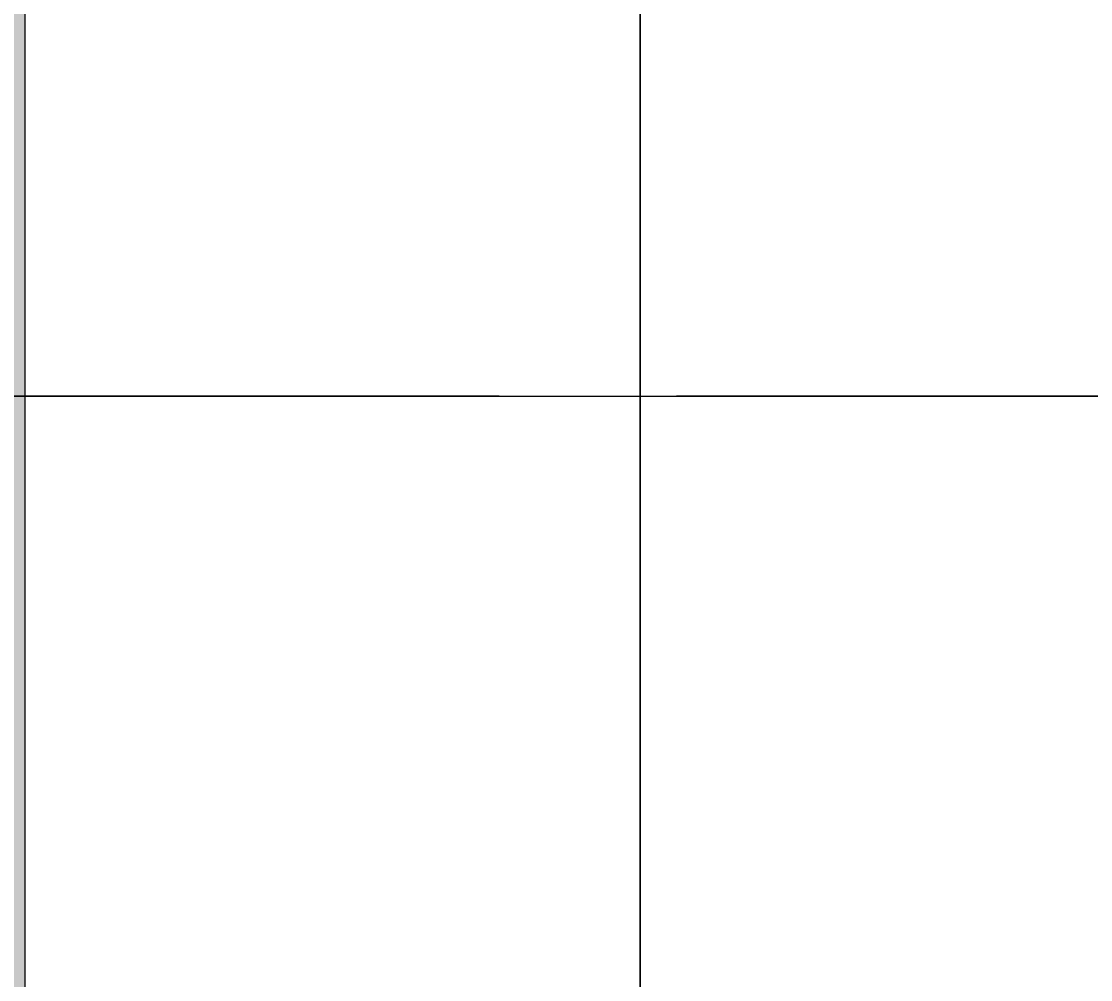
# Model space of a CAD drawing. Header units: inches. Extents: x -4266 to -1814, y 9706 to 12441.
# Drawn here: x -3373.56 to -3363.13, y 10865.83 to 10875.17 of the extents above; entities that cross this region are included whole.
import ezdxf

# ---------------------------------------------------------------- set-up
doc = ezdxf.new("R2010")
doc.units = ezdxf.units.IN
doc.header["$MEASUREMENT"] = 0
for name, color, linetype, lineweight in [('0-1', 7, 'Continuous', 5), ('0-3', 7, 'Continuous', 9), ('A-ANNO-DIMS', 211, 'Continuous', 9), ('A-ANNO-DIMS-96', 211, 'Continuous', 9), ('A-DETL-GENF-2', 253, 'Continuous', 9), ('A-WALL-3', 10, 'Continuous', 13), ('A-WALL-4', 254, 'Continuous', 5)]:
    doc.layers.add(name, color=color, linetype=linetype, lineweight=lineweight)
doc.styles.add('Century Gothic', font='ufonts.com_century-gothic.ttf', dxfattribs={"height": 9})
doc.dimstyles.new('OD__1_16__Tol__', dxfattribs={"dimscale": 12, "dimtxt": 9.397514, "dimasz": 1, "dimexe": 0.75, "dimexo": 0.5, "dimgap": 0.125, "dimtad": 1, "dimdec": 4, "dimrnd": 0.0625, "dimzin": 3, "dimdsep": 46, "dimlunit": 4, "dimtxsty": 'Century Gothic', "dimblk1": 'OBLIQUE', "dimblk2": 'OBLIQUE', "dimsah": 1, "dimcen": 0.09, "dimdle": 0.75, "dimazin": 0, "dimtfac": 1, "dimtdec": 4, "dimtix": 1, "dimtmove": 0, "dimatfit": 3, "dimfxl": 1, "dimtvp": 1, "dimtfill": 1, "dimfrac": 2, "dimtolj": 1, "dimtzin": 0, "dimarcsym": 2})

# ---------------------------------------------------------------- blocks, each defined once
blk = doc.blocks.new('gold flame spirea 26749 - gold flame spirea 26749-2219969-FLOOR PLAN - 1ST FLOOR')
at = {"layer": 'A-DETL-GENF-2'}
for p, q in [((0, -12.014), (0, -11.923)), ((0, -11.935), (0, -12.006)), ((0, -12.327), (0, -12.005)), ((0, -12.005), (0, -12.136)), ((0, -12.006), (0, -12.049)), ((0, -12.097), (0, -12.014)), ((0, -12.049), (0, -12.103)), ((0, -12.284), (0, -12.097)), ((0, -12.103), (0, -12.18)), ((0, -12.136), (0, -12.189)), ((0, -12.18), (0, -12.27)), ((0, -12.189), (0, -12.259)), ((0, -12.259), (0, -12.351)), ((0, -12.27), (0, -12.364)), ((0, -12.455), (0, -12.284)), ((0, -12.546), (0, -12.327)), ((0, -12.351), (0, -12.47)), ((0, -12.364), (0, -12.454)), ((0, -12.454), (0, -12.53)), ((0, -12.625), (0, -12.455)), ((0, -12.47), (0, -13.633)), ((0, -12.53), (0, -12.584)), ((0, -12.698), (0, -12.546)), ((0, -12.584), (0, -13.585)), ((0, -12.794), (0, -12.625)), ((0, -12.816), (0, -12.698)), ((0, -13.215), (0, -12.749)), ((0, -12.749), (0, -12.879)), ((0, -12.962), (0, -12.794)), ((0, -12.934), (0, -12.816)), ((0, -12.879), (0, -12.982)), ((0, -13.086), (0, -12.934)), ((0, -13.127), (0, -12.962)), ((0, -12.982), (0, -13.065)), ((0, -13.065), (0, -13.133)), ((0, -13.308), (0, -13.086)), ((0, -13.289), (0, -13.127)), ((0, -13.133), (0, -13.192)), ((0, -13.192), (0, -13.248)), ((0, -13.34), (0, -13.215)), ((0, -13.248), (0, -13.308)), ((0, -13.447), (0, -13.289)), ((0, -13.427), (0, -13.34)), ((0, -13.485), (0, -13.427)), ((0, -13.712), (0, -13.447)), ((0, -13.528), (0, -13.485)), ((0, -13.566), (0, -13.528)), ((0, -13.578), (0, -13.54)), ((0, -13.54), (0, -13.822)), ((0, -13.613), (0, -13.566)), ((0, -13.591), (0, -13.578)), ((0, -13.596), (0, -13.582)), ((0, -13.582), (0, -13.584)), ((0, -13.584), (0, -13.59)), ((0, -13.585), (0, -13.736)), ((0, -13.59), (0, -13.591)), ((0, -13.633), (0, -13.596)), ((0, -13.68), (0, -13.613)), ((0, -13.995), (0, -13.68)), ((0, -14.193), (0, -13.712)), ((0, -13.736), (0, -13.867)), ((0, -13.822), (0, -13.93)), ((0, -13.867), (0, -14.1)), ((0, -13.93), (0, -14.017)), ((0, -14.09), (0, -13.995)), ((0, -14.017), (0, -14.082)), ((0, -14.082), (0, -14.124)), ((0, -14.154), (0, -14.09)), ((0, -14.1), (0, -14.214)), ((0, -14.124), (0, -14.145)), ((0, -14.145), (0, -14.314)), ((0, -14.194), (0, -14.154)), ((0, -14.437), (0, -14.193)), ((0, -14.22), (0, -14.194)), ((0, -14.214), (0, -14.337)), ((0, -14.238), (0, -14.22)), ((0, -14.403), (0, -14.238)), ((0, -14.314), (0, -14.469)), ((0, -14.362), (0, -14.329)), ((0, -14.329), (0, -14.462)), ((0, -14.337), (0, -14.475)), ((0, -14.383), (0, -14.362)), ((0, -14.396), (0, -14.383)), ((0, -14.408), (0, -14.396)), ((0, -14.559), (0, -14.403)), ((0, -14.421), (0, -14.408)), ((0, -14.442), (0, -14.421)), ((0, -14.703), (0, -14.437)), ((0, -14.475), (0, -14.442)), ((0, -14.462), (0, -14.596)), ((0, -14.469), (0, -14.618)), ((0, -14.709), (0, -14.559)), ((0, -14.596), (0, -14.729)), ((0, -14.618), (0, -14.771)), ((0, -14.704), (0, -14.697)), ((0, -14.697), (0, -14.73)), ((0, -14.754), (0, -14.7)), ((0, -14.7), (0, -14.704)), ((0, -15.004), (0, -14.703)), ((0, -14.859), (0, -14.709)), ((0, -14.729), (0, -14.862)), ((0, -14.73), (0, -14.799)), ((0, -14.842), (0, -14.754)), ((0, -14.771), (0, -15.13)), ((0, -14.799), (0, -14.901)), ((0, -14.941), (0, -14.842)), ((0, -15.014), (0, -14.859)), ((0, -14.862), (0, -14.996)), ((0, -14.901), (0, -15.03)), ((0, -15.325), (0, -14.913)), ((0, -14.913), (0, -14.953)), ((0, -15.028), (0, -14.941)), ((0, -14.953), (0, -14.998)), ((0, -14.996), (0, -15.129)), ((0, -14.998), (0, -15.058)), ((0, -15.355), (0, -15.004)), ((0, -15.177), (0, -15.014)), ((0, -15.081), (0, -15.028)), ((0, -15.03), (0, -15.182)), ((0, -15.058), (0, -15.145)), ((0, -15.303), (0, -15.076)), ((0, -15.076), (0, -15.081)), ((0, -15.129), (0, -15.262)), ((0, -15.13), (0, -15.355)), ((0, -15.145), (0, -15.27)), ((0, -15.355), (0, -15.177)), ((0, -15.182), (0, -15.355)), ((0, -15.262), (0, -15.255)), ((0, -15.255), (0, -15.275)), ((0, -15.27), (0, -15.445)), ((0, -15.275), (0, -15.317)), ((0, -15.48), (0, -15.303)), ((0, -15.317), (0, -15.376)), ((0, -15.661), (0, -15.325)), ((0, -15.376), (0, -15.444)), ((0, -15.444), (0, -15.517)), ((0, -15.445), (0, -15.681)), ((0, -15.62), (0, -15.48)), ((0, -15.517), (0, -15.588)), ((0, -15.588), (0, -15.666)), ((0, -15.848), (0, -15.62)), ((0, -15.951), (0, -15.661)), ((0, -15.666), (0, -15.804)), ((0, -15.681), (0, -15.823)), ((0, -15.804), (0, -16.132)), ((0, -15.823), (0, -15.956)), ((0, -15.964), (0, -15.848)), ((0, -16.515), (0, -15.951)), ((0, -15.956), (0, -16.094)), ((0, -16.099), (0, -15.964)), ((0, -16.094), (0, -16.248)), ((0, -16.256), (0, -16.099)), ((0, -16.132), (0, -16.258)), ((0, -16.25), (0, -16.156)), ((0, -16.156), (0, -16.237)), ((0, -16.237), (0, -16.451)), ((0, -16.248), (0, -16.431)), ((0, -16.565), (0, -16.25)), ((0, -16.319), (0, -16.256)), ((0, -16.258), (0, -16.316)), ((0, -17.263), (0, -16.274)), ((0, -16.316), (0, -16.274)), ((0, -16.37), (0, -16.319)), ((0, -16.405), (0, -16.37)), ((0, -16.425), (0, -16.405)), ((0, -16.556), (0, -16.425)), ((0, -16.425), (0, -16.425)), ((0, -16.431), (0, -16.657)), ((0, -16.451), (0, -16.753)), ((0, -16.851), (0, -16.515)), ((0, -16.724), (0, -16.556)), ((0, -16.771), (0, -16.565)), ((0, -16.657), (0, -16.937)), ((0, -16.718), (0, -16.658)), ((0, -16.658), (0, -16.916)), ((0, -16.747), (0, -16.718)), ((0, -16.897), (0, -16.724)), ((0, -16.757), (0, -16.747)), ((0, -16.753), (0, -17.1)), ((0, -16.762), (0, -16.757)), ((0, -16.772), (0, -16.762)), ((0, -16.961), (0, -16.771)), ((0, -16.801), (0, -16.772)), ((0, -16.861), (0, -16.801)), ((0, -17.263), (0, -16.851)), ((0, -16.997), (0, -16.861)), ((0, -16.937), (0, -16.886)), ((0, -16.886), (0, -16.904)), ((0, -17.045), (0, -16.897)), ((0, -16.904), (0, -16.956)), ((0, -16.916), (0, -17.023)), ((0, -16.956), (0, -17.011)), ((0, -17.146), (0, -16.961)), ((0, -17.036), (0, -16.997)), ((0, -17.011), (0, -17.036)), ((0, -17.023), (0, -17.126)), ((0, -17.554), (0, -17.03)), ((0, -17.03), (0, -18.054)), ((0, -17.155), (0, -17.03)), ((0, -17.03), (0, -17.142)), ((0, -17.137), (0, -17.045)), ((0, -17.1), (0, -17.449)), ((0, -17.192), (0, -17.123)), ((0, -17.123), (0, -17.774)), ((0, -17.126), (0, -17.234)), ((0, -17.142), (0, -17.137)), ((0, -17.336), (0, -17.146)), ((0, -17.274), (0, -17.155)), ((0, -17.304), (0, -17.192)), ((0, -17.341), (0, -17.216)), ((0, -17.216), (0, -17.462)), ((0, -17.234), (0, -17.354)), ((0, -17.397), (0, -17.274)), ((0, -17.352), (0, -17.304)), ((0, -17.779), (0, -17.336)), ((0, -17.416), (0, -17.341)), ((0, -17.398), (0, -17.352)), ((0, -17.354), (0, -17.495)), ((0, -17.535), (0, -17.397)), ((0, -17.445), (0, -17.398)), ((0, -17.469), (0, -17.416)), ((0, -17.495), (0, -17.445)), ((0, -17.449), (0, -17.514)), ((0, -17.462), (0, -17.629)), ((0, -17.532), (0, -17.469)), ((0, -17.514), (0, -17.588)), ((0, -17.634), (0, -17.532)), ((0, -17.699), (0, -17.535)), ((0, -17.67), (0, -17.542)), ((0, -17.542), (0, -17.591)), ((0, -17.833), (0, -17.554)), ((0, -17.588), (0, -17.664)), ((0, -17.591), (0, -17.648)), ((0, -17.629), (0, -17.745)), ((0, -17.806), (0, -17.634)), ((0, -17.648), (0, -17.716)), ((0, -17.664), (0, -17.729)), ((0, -17.83), (0, -17.67)), ((0, -17.899), (0, -17.699)), ((0, -17.716), (0, -17.797)), ((0, -17.729), (0, -17.776)), ((0, -17.745), (0, -17.838)), ((0, -17.774), (0, -17.827)), ((0, -17.794), (0, -17.774)), ((0, -17.774), (0, -17.962)), ((0, -17.776), (0, -17.794)), ((0, -18.054), (0, -17.779)), ((0, -17.797), (0, -17.895)), ((0, -18.077), (0, -17.806)), ((0, -17.827), (0, -17.887)), ((0, -18.016), (0, -17.83)), ((0, -18.122), (0, -17.833)), ((0, -17.838), (0, -17.937)), ((0, -17.887), (0, -17.961)), ((0, -17.895), (0, -18.01)), ((0, -18.147), (0, -17.899)), ((0, -17.937), (0, -18.068)), ((0, -17.961), (0, -18.058)), ((0, -17.962), (0, -18.117)), ((0, -18.01), (0, -18.147)), ((0, -18.219), (0, -18.016)), ((0, -18.058), (0, -18.353)), ((0, -18.068), (0, -18.259)), ((0, -18.222), (0, -18.077)), ((0, -18.117), (0, -18.251)), ((0, -18.14), (0, -18.118)), ((0, -18.118), (0, -18.153)), ((0, -18.408), (0, -18.122)), ((0, -18.235), (0, -18.14)), ((0, -18.153), (0, -18.23)), ((0, -18.43), (0, -18.219)), ((0, -18.365), (0, -18.222)), ((0, -18.23), (0, -18.333)), ((0, -18.418), (0, -18.235)), ((0, -18.251), (0, -18.378)), ((0, -18.259), (0, -18.312)), ((0, -18.312), (0, -18.344)), ((0, -18.333), (0, -18.567)), ((0, -18.798), (0, -18.333)), ((0, -18.333), (0, -19.264)), ((0, -18.344), (0, -18.37)), ((0, -18.353), (0, -18.565)), ((0, -18.507), (0, -18.365)), ((0, -18.37), (0, -18.405)), ((0, -18.378), (0, -18.511)), ((0, -18.405), (0, -18.463)), ((0, -18.677), (0, -18.408)), ((0, -18.705), (0, -18.418)), ((0, -18.642), (0, -18.43)), ((0, -18.463), (0, -18.558)), ((0, -18.648), (0, -18.507)), ((0, -18.511), (0, -18.662)), ((0, -18.558), (0, -18.705)), ((0, -18.565), (0, -18.664)), ((0, -18.567), (0, -19.076)), ((0, -18.845), (0, -18.642)), ((0, -18.79), (0, -18.648)), ((0, -18.662), (0, -18.845)), ((0, -18.664), (0, -18.712)), ((0, -18.918), (0, -18.677)), ((0, -18.712), (0, -18.756)), ((0, -18.756), (0, -18.804)), ((0, -18.932), (0, -18.79)), ((0, -18.978), (0, -18.798)), ((0, -18.804), (0, -18.903)), ((0, -18.903), (0, -19.077)), ((0, -19.118), (0, -18.918)), ((0, -19.077), (0, -18.932)), ((0, -19.157), (0, -18.978)), ((0, -19.076), (0, -19.333)), ((0, -19.264), (0, -19.118)), ((0, -19.333), (0, -19.157)), ((0, -19.333), (0, -19.58)), ((0, -19.506), (0, -19.333)), ((0, -19.677), (0, -19.506)), ((0, -19.58), (0, -19.808)), ((0, -19.844), (0, -19.677)), ((0, -19.808), (0, -20.008)), ((0, -20.008), (0, -19.844))]:
    blk.add_line(p, q, dxfattribs=at)
blk = doc.blocks.new('switchgrass 26764 - switchgrass 26764-V170-FLOOR PLAN - 1ST FLOOR')
at = {"layer": 'A-DETL-GENF-2'}
for p, q in [((0, 7.89), (0, 5.429)), ((0, 7.014), (0, 5.517)), ((0, 5.429), (0, 6.539)), ((0, 4.936), (0, 5.803)), ((0, 3.692), (0, 5.574)), ((0, 5.574), (0, 5.51)), ((0, 5.517), (0, 4.524)), ((0, 5.51), (0, 4.737)), ((0, 4.886), (0, 4.995)), ((0, 4.995), (0, 4.883)), ((0, 4.345), (0, 4.936)), ((0, 4.335), (0, 4.886)), ((0, 4.883), (0, 3.547)), ((0, 4.737), (0, 4.309)), ((0, 4.524), (0, 3.937)), ((0, 4.126), (0, 4.345)), ((0, 4.282), (0, 4.335)), ((0, 4.309), (0, 4.282)), ((0, 4.083), (0, 4.126)), ((0, 4.006), (0, 4.083)), ((0, 3.907), (0, 4.006)), ((0, 3.937), (0, 3.641)), ((0, 3.799), (0, 3.907)), ((0, 3.694), (0, 3.799)), ((0, 3.606), (0, 3.694)), ((0, 3.113), (0, 3.692)), ((0, 3.641), (0, 3.615)), ((0, 3.615), (0, 3.564)), ((0, 3.547), (0, 3.606)), ((0, 3.564), (0, 3.484)), ((0, 3.547), (0, 3.257)), ((0, 3.257), (0, 3.547)), ((0, 3.484), (0, 3.367)), ((0, 3.367), (0, -4.66)), ((0, 1.81), (0, 3.113)), ((0, 1.775), (0, 1.81)), ((0, 1.718), (0, 1.775)), ((0, 1.648), (0, 1.718)), ((0, 1.57), (0, 1.648)), ((0, 1.494), (0, 1.57)), ((0, 1.427), (0, 1.494)), ((0, 1.375), (0, 1.427)), ((0, 1.375), (0, -0.362)), ((3.367, 0), (-4.66, 0)), ((-3.547, 0), (-2.873, 0)), ((-2.873, 0), (-2.332, 0)), ((-2.332, 0), (-1.901, 0)), ((-1.901, 0), (-1.086, 0)), ((-1.086, 0), (-0.615, 0)), ((-0.615, 0), (-0.354, 0)), ((-0.354, 0), (-0.507, 0)), ((1.375, 0), (-0.362, 0)), ((1.375, 0), (1.427, 0)), ((1.427, 0), (1.494, 0)), ((1.494, 0), (1.57, 0)), ((1.57, 0), (1.648, 0)), ((1.648, 0), (1.718, 0)), ((1.718, 0), (1.775, 0)), ((1.775, 0), (1.81, 0)), ((1.81, 0), (3.113, 0)), ((3.113, 0), (3.692, 0)), ((3.547, 0), (3.257, 0)), ((3.257, 0), (3.547, 0)), ((3.484, 0), (3.367, 0)), ((3.564, 0), (3.484, 0)), ((4.883, 0), (3.547, 0)), ((3.547, 0), (3.606, 0)), ((3.615, 0), (3.564, 0)), ((3.606, 0), (3.694, 0)), ((3.641, 0), (3.615, 0)), ((3.937, 0), (3.641, 0)), ((3.692, 0), (5.574, 0)), ((3.694, 0), (3.799, 0)), ((3.799, 0), (3.907, 0)), ((3.907, 0), (4.006, 0)), ((4.524, 0), (3.937, 0)), ((4.006, 0), (4.083, 0)), ((4.083, 0), (4.126, 0)), ((4.126, 0), (4.345, 0)), ((4.309, 0), (4.282, 0)), ((4.282, 0), (4.335, 0)), ((4.737, 0), (4.309, 0)), ((4.335, 0), (4.886, 0)), ((4.345, 0), (4.936, 0)), ((5.517, 0), (4.524, 0)), ((5.51, 0), (4.737, 0)), ((4.995, 0), (4.883, 0)), ((4.886, 0), (4.995, 0)), ((4.936, 0), (5.803, 0)), ((7.89, 0), (5.429, 0)), ((5.429, 0), (6.539, 0)), ((5.574, 0), (5.51, 0)), ((7.014, 0), (5.517, 0)), ((5.803, 0), (6.846, 0)), ((-5.574, 0), (-4.37, 0)), ((-4.37, 0), (-3.547, 0)), ((-0.654, 0), (-0.666, 0)), ((-0.666, 0), (-0.666, 0)), ((-0.666, 0), (-0.651, 0)), ((-0.631, 0), (-0.654, 0)), ((-0.651, 0), (-0.362, 0)), ((-0.598, 0), (-0.631, 0)), ((-0.556, 0), (-0.598, 0)), ((-0.507, 0), (-0.556, 0)), ((0, -0.615), (0, -0.354)), ((0, -0.354), (0, -0.507)), ((0, -0.651), (0, -0.362)), ((0, -0.507), (0, -0.556)), ((0, -0.556), (0, -0.598)), ((0, -0.598), (0, -0.631)), ((0, -1.086), (0, -0.615)), ((0, -0.631), (0, -0.654)), ((0, -0.666), (0, -0.651)), ((0, -0.654), (0, -0.666)), ((0, -0.666), (0, -0.666)), ((0, -1.901), (0, -1.086)), ((0, -2.332), (0, -1.901)), ((0, -2.873), (0, -2.332)), ((0, -3.547), (0, -2.873)), ((0, -4.37), (0, -3.547))]:
    blk.add_line(p, q, dxfattribs=at)
blk = doc.blocks.new('CTR - 1st Phase - Shell_rvt-1-FLOOR PLAN - 1ST FLOOR')
at = {"layer": 'A-WALL-4'}
blk.add_hatch(color=256, dxfattribs=at).paths.add_polyline_path([(-3375.343, 10857.389), (-3373.524, 10857.389), (-3373.524, 10940.189), (-3377.774, 10940.189), (-3377.774, 10857.389)], flags=0)
at = {"layer": 'A-WALL-3'}
blk.add_line((-3373.524, 10940.189), (-3373.524, 10861.639), dxfattribs=at)
at = {"layer": '0-3'}
blk.add_blockref('gold flame spirea 26749 - gold flame spirea 26749-2219969-FLOOR PLAN - 1ST FLOOR', (-3367.524, 10887.139), dxfattribs=at)
at = {"layer": '0-3', "rotation": 180}
blk.add_blockref('switchgrass 26764 - switchgrass 26764-V170-FLOOR PLAN - 1ST FLOOR', (-3367.524, 10871.514), dxfattribs=at)
blk = doc.blocks.new('DIMBLOCK1-FLOOR PLAN - 1ST FLOOR')
at = {"layer": 'A-ANNO-DIMS-96'}
for p, q in [((-3405.924, 10819.489), (-3405.924, 10888.985)), ((-3204.324, 10819.489), (-3204.324, 10888.985)), ((-3414.924, 10879.985), (-3204.324, 10879.985)), ((-3405.924, 10879.985), (-3405.924, 10819.489)), ((-3204.324, 10879.985), (-3204.324, 10819.489))]:
    blk.add_line(p, q, dxfattribs=at)
at = {"layer": 'A-ANNO-DIMS-96', "lineweight": 50}
for p, q in [((-3405.924, 10879.985), (-3399.924, 10885.985)), ((-3204.324, 10879.985), (-3198.324, 10885.985)), ((-3405.924, 10879.985), (-3411.924, 10873.985)), ((-3204.324, 10879.985), (-3210.324, 10873.985))]:
    blk.add_line(p, q, dxfattribs=at)
at = {"layer": 'A-ANNO-DIMS-96', "color": 0, "char_height": 9, "attachment_point": 1, "line_spacing_factor": 0.984502, "style": 'Century Gothic', "bg_fill": 3, "box_fill_scale": 1.25, "bg_fill_color": 256, "bg_fill_true_color": 13158600, "bg_fill_transparency": 0}
for s, insert, width in [('16\' - 9 5/8"', (-3335.852, 10893.021), 73.74811), ('201.6', (-3320.861, 10875.253), 37.76906)]:
    blk.add_mtext(s, dxfattribs=dict(at, insert=insert, width=width))
blk = doc.blocks.new('_Oblique')
at = {"color": 0, "linetype": 'ByBlock', "lineweight": -2}
blk.add_line((-0.5, -0.5), (0.5, 0.5), dxfattribs=at)
blk = doc.blocks.new('DIMBLOCK6-FLOOR PLAN - 1ST FLOOR')
at = {"layer": 'A-ANNO-DIMS-96'}
for p, q in [((-3829.324, 11540.989), (-3829.324, 10271.308)), ((-3829.324, 10280.308), (-3829.324, 11540.989)), ((-3338.724, 10282.793), (-3338.724, 10271.308)), ((-3338.724, 10280.308), (-3338.724, 10282.793)), ((-3838.324, 10280.308), (-3338.724, 10280.308))]:
    blk.add_line(p, q, dxfattribs=at)
at = {"layer": 'A-ANNO-DIMS-96', "lineweight": 50}
for p, q in [((-3829.324, 10280.308), (-3823.324, 10286.308)), ((-3338.724, 10280.308), (-3332.724, 10286.308)), ((-3829.324, 10280.308), (-3835.324, 10274.308)), ((-3338.724, 10280.308), (-3344.724, 10274.308))]:
    blk.add_line(p, q, dxfattribs=at)
at = {"layer": 'A-ANNO-DIMS-96', "color": 0, "char_height": 9, "attachment_point": 1, "line_spacing_factor": 0.984502, "style": 'Century Gothic', "bg_fill": 3, "box_fill_scale": 1.25, "bg_fill_color": 256, "bg_fill_true_color": 13158600, "bg_fill_transparency": 0}
for s, insert, width in [('40\' - 10 5/8"', (-3618.258, 10293.343), 82.16113), ('490.6', (-3599.761, 10275.576), 37.76906)]:
    blk.add_mtext(s, dxfattribs=dict(at, insert=insert, width=width))

msp = doc.modelspace()

# ---------------------------------------------------------------- block references
at = {"layer": '0-1'}
msp.add_blockref('CTR - 1st Phase - Shell_rvt-1-FLOOR PLAN - 1ST FLOOR', (0, 0), dxfattribs=at)

# ---------------------------------------------------------------- next in the draw order: dimensions: what is measured, and where the dimension line sits
at = {"layer": 'A-ANNO-DIMS'}
dim = msp.add_linear_dim(base=(-3204.32374, 10879.98515), p1=(-3405.92374, 10813.4894), p2=(-3204.32374, 10813.4894), dimstyle='OD__1_16__Tol__', override={"dimpost": '<>\\X', "dimfxl": 201.6}, dxfattribs=at)
dim.commit()
dim.dimension.update_dxf_attribs({"geometry": 'DIMBLOCK1-FLOOR PLAN - 1ST FLOOR', "text_midpoint": (-3305.12374, 10879.98515)})

# ---------------------------------------------------------------- next in the draw order: dimensions: what is measured, and where the dimension line sits
dim = msp.add_linear_dim(base=(-3338.72374, 10280.30762), p1=(-3829.32374, 11546.9894), p2=(-3338.72374, 10288.7929), dimstyle='OD__1_16__Tol__', override={"dimpost": '<>\\X', "dimfxl": 1350.461691}, dxfattribs=at)
dim.commit()
dim.dimension.update_dxf_attribs({"geometry": 'DIMBLOCK6-FLOOR PLAN - 1ST FLOOR', "text_midpoint": (-3584.02374, 10280.30762)})

doc.saveas('drawing.dxf')
